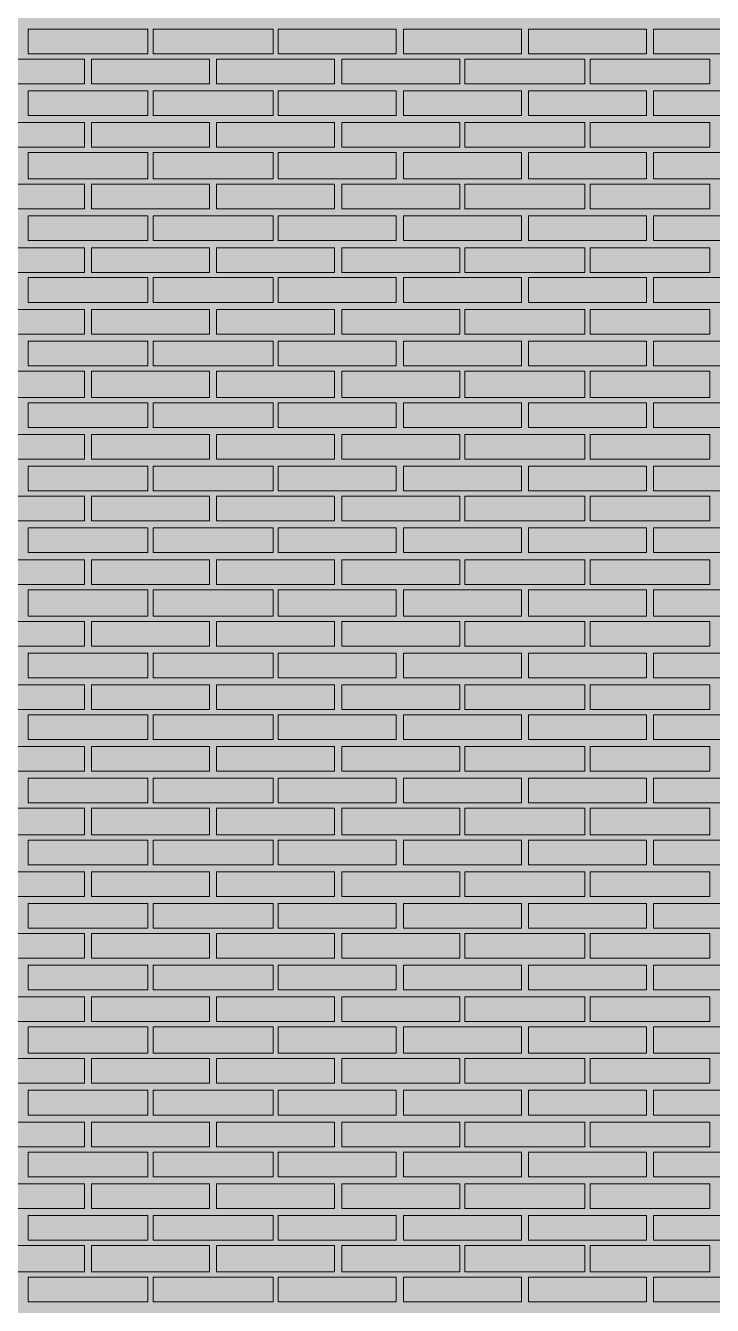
# Model space of a CAD drawing. Header units: millimetres. Extents: x -28928 to 100580, y -22867 to 36490.
# Drawn here: x 12912 to 14562, y -3338 to -267 of the extents above; entities that cross this region are included whole.
import ezdxf

# ---------------------------------------------------------------- set-up
doc = ezdxf.new("R2010")
doc.units = ezdxf.units.MM
doc.layers.add('PDF _Геометрия', color=7, linetype='Continuous', true_color=0x8f8e8d)
doc.layers.add('PDF _Сплошная заливка', color=7, linetype='Continuous', true_color=0xffffff)

msp = doc.modelspace()

# ---------------------------------------------------------------- hatches: boundary and pattern name
at = {"layer": 'PDF _Сплошная заливка', "true_color": 0xdcd6cf, "transparency": 33554559}
msp.add_hatch(color=254, dxfattribs=at).paths.add_polyline_path([(29465.3, 1544.1), (29486.4, 1544.1), (29486.4, 9028.4), (4952.2, 9028.4), (4952.2, -4713.2), (29465.3, -4713.2)])

# ---------------------------------------------------------------- linework, layer by layer
at = {"layer": 'PDF _Геометрия', "lineweight": 9}
for points in [[(13206.4, -275.1), (13206.4, -334.3), (12918.7, -334.3), (12918.7, -275.1)], [(13506.8, -275.1), (13506.8, -334.3), (13219.1, -334.3), (13219.1, -275.1)], [(13803, -275.1), (13803, -334.3), (13519.5, -334.3), (13519.5, -275.1)], [(14103.4, -275.1), (14103.4, -334.3), (13819.9, -334.3), (13819.9, -275.1)], [(14403.7, -275.1), (14403.7, -334.3), (14120.3, -334.3), (14120.3, -275.1)], [(14704.1, -275.1), (14704.1, -334.3), (14420.7, -334.3), (14420.7, -275.1)], [(13054.1, -406.3), (12914.5, -406.3), (12770.7, -406.3), (12770.7, -347), (12914.5, -347), (13054.1, -347)], [(13354.5, -406.3), (13210.7, -406.3), (13071.1, -406.3), (13071.1, -347), (13210.7, -347), (13354.5, -347)], [(13654.9, -406.3), (13511.1, -406.3), (13371.4, -406.3), (13371.4, -347), (13511.1, -347), (13654.9, -347)], [(13955.3, -406.3), (13811.4, -406.3), (13671.8, -406.3), (13671.8, -347), (13811.4, -347), (13955.3, -347)], [(14255.7, -406.3), (14111.8, -406.3), (13968, -406.3), (13968, -347), (14111.8, -347), (14255.7, -347)], [(14556.1, -406.3), (14412.2, -406.3), (14268.4, -406.3), (14268.4, -347), (14412.2, -347), (14556.1, -347)], [(13206.4, -423.2), (13206.4, -482.4), (12918.7, -482.4), (12918.7, -423.2)], [(13506.8, -423.2), (13506.8, -482.4), (13219.1, -482.4), (13219.1, -423.2)], [(13803, -423.2), (13803, -482.4), (13519.5, -482.4), (13519.5, -423.2)], [(14103.4, -423.2), (14103.4, -482.4), (13819.9, -482.4), (13819.9, -423.2)], [(14403.7, -423.2), (14403.7, -482.4), (14120.3, -482.4), (14120.3, -423.2)], [(14704.1, -423.2), (14704.1, -482.4), (14420.7, -482.4), (14420.7, -423.2)], [(13054.1, -558.6), (12914.5, -558.6), (12770.7, -558.6), (12770.7, -499.3), (12914.5, -499.3), (13054.1, -499.3)], [(13354.5, -558.6), (13210.7, -558.6), (13071.1, -558.6), (13071.1, -499.3), (13210.7, -499.3), (13354.5, -499.3)], [(13654.9, -558.6), (13511.1, -558.6), (13371.4, -558.6), (13371.4, -499.3), (13511.1, -499.3), (13654.9, -499.3)], [(13955.3, -558.6), (13811.4, -558.6), (13671.8, -558.6), (13671.8, -499.3), (13811.4, -499.3), (13955.3, -499.3)], [(14255.7, -558.6), (14111.8, -558.6), (13968, -558.6), (13968, -499.3), (14111.8, -499.3), (14255.7, -499.3)], [(14556.1, -558.6), (14412.2, -558.6), (14268.4, -558.6), (14268.4, -499.3), (14412.2, -499.3), (14556.1, -499.3)], [(13206.4, -571.3), (13206.4, -634.7), (12918.7, -634.7), (12918.7, -571.3)], [(13506.8, -571.3), (13506.8, -634.7), (13219.1, -634.7), (13219.1, -571.3)], [(13803, -571.3), (13803, -634.7), (13519.5, -634.7), (13519.5, -571.3)], [(14103.4, -571.3), (14103.4, -634.7), (13819.9, -634.7), (13819.9, -571.3)], [(14403.7, -571.3), (14403.7, -634.7), (14120.3, -634.7), (14120.3, -571.3)], [(14704.1, -571.3), (14704.1, -634.7), (14420.7, -634.7), (14420.7, -571.3)], [(13054.1, -706.6), (12914.5, -706.6), (12770.7, -706.6), (12770.7, -647.4), (12914.5, -647.4), (13054.1, -647.4)], [(13354.5, -706.6), (13210.7, -706.6), (13071.1, -706.6), (13071.1, -647.4), (13210.7, -647.4), (13354.5, -647.4)], [(13654.9, -706.6), (13511.1, -706.6), (13371.4, -706.6), (13371.4, -647.4), (13511.1, -647.4), (13654.9, -647.4)], [(13955.3, -706.6), (13811.4, -706.6), (13671.8, -706.6), (13671.8, -647.4), (13811.4, -647.4), (13955.3, -647.4)], [(14255.7, -706.6), (14111.8, -706.6), (13968, -706.6), (13968, -647.4), (14111.8, -647.4), (14255.7, -647.4)], [(14556.1, -706.6), (14412.2, -706.6), (14268.4, -706.6), (14268.4, -647.4), (14412.2, -647.4), (14556.1, -647.4)], [(13206.4, -723.6), (13206.4, -782.8), (12918.7, -782.8), (12918.7, -723.6)], [(13506.8, -723.6), (13506.8, -782.8), (13219.1, -782.8), (13219.1, -723.6)], [(13803, -723.6), (13803, -782.8), (13519.5, -782.8), (13519.5, -723.6)], [(14103.4, -723.6), (14103.4, -782.8), (13819.9, -782.8), (13819.9, -723.6)], [(14403.7, -723.6), (14403.7, -782.8), (14120.3, -782.8), (14120.3, -723.6)], [(14704.1, -723.6), (14704.1, -782.8), (14420.7, -782.8), (14420.7, -723.6)], [(13054.1, -859), (12914.5, -859), (12770.7, -859), (12770.7, -799.7), (12914.5, -799.7), (13054.1, -799.7)], [(13354.5, -859), (13210.7, -859), (13071.1, -859), (13071.1, -799.7), (13210.7, -799.7), (13354.5, -799.7)], [(13654.9, -859), (13511.1, -859), (13371.4, -859), (13371.4, -799.7), (13511.1, -799.7), (13654.9, -799.7)], [(13955.3, -859), (13811.4, -859), (13671.8, -859), (13671.8, -799.7), (13811.4, -799.7), (13955.3, -799.7)], [(14255.7, -859), (14111.8, -859), (13968, -859), (13968, -799.7), (14111.8, -799.7), (14255.7, -799.7)], [(14556.1, -859), (14412.2, -859), (14268.4, -859), (14268.4, -799.7), (14412.2, -799.7), (14556.1, -799.7)], [(13206.4, -871.6), (13206.4, -930.9), (12918.7, -930.9), (12918.7, -871.6)], [(13506.8, -871.6), (13506.8, -930.9), (13219.1, -930.9), (13219.1, -871.6)], [(13803, -871.6), (13803, -930.9), (13519.5, -930.9), (13519.5, -871.6)], [(14103.4, -871.6), (14103.4, -930.9), (13819.9, -930.9), (13819.9, -871.6)], [(14403.7, -871.6), (14403.7, -930.9), (14120.3, -930.9), (14120.3, -871.6)], [(14704.1, -871.6), (14704.1, -930.9), (14420.7, -930.9), (14420.7, -871.6)], [(13054.1, -1007), (12914.5, -1007), (12770.7, -1007), (12770.7, -947.8), (12914.5, -947.8), (13054.1, -947.8)], [(13354.5, -1007), (13210.7, -1007), (13071.1, -1007), (13071.1, -947.8), (13210.7, -947.8), (13354.5, -947.8)], [(13654.9, -1007), (13511.1, -1007), (13371.4, -1007), (13371.4, -947.8), (13511.1, -947.8), (13654.9, -947.8)], [(13955.3, -1007), (13811.4, -1007), (13671.8, -1007), (13671.8, -947.8), (13811.4, -947.8), (13955.3, -947.8)], [(14255.7, -1007), (14111.8, -1007), (13968, -1007), (13968, -947.8), (14111.8, -947.8), (14255.7, -947.8)], [(14556.1, -1007), (14412.2, -1007), (14268.4, -1007), (14268.4, -947.8), (14412.2, -947.8), (14556.1, -947.8)], [(13206.4, -1024), (13206.4, -1083.2), (12918.7, -1083.2), (12918.7, -1024)], [(13506.8, -1024), (13506.8, -1083.2), (13219.1, -1083.2), (13219.1, -1024)], [(13803, -1024), (13803, -1083.2), (13519.5, -1083.2), (13519.5, -1024)], [(14103.4, -1024), (14103.4, -1083.2), (13819.9, -1083.2), (13819.9, -1024)], [(14403.7, -1024), (14403.7, -1083.2), (14120.3, -1083.2), (14120.3, -1024)], [(14704.1, -1024), (14704.1, -1083.2), (14420.7, -1083.2), (14420.7, -1024)], [(13054.1, -1159.3), (12914.5, -1159.3), (12770.7, -1159.3), (12770.7, -1095.9), (12914.5, -1095.9), (13054.1, -1095.9)], [(13354.5, -1159.3), (13210.7, -1159.3), (13071.1, -1159.3), (13071.1, -1095.9), (13210.7, -1095.9), (13354.5, -1095.9)], [(13654.9, -1159.3), (13511.1, -1159.3), (13371.4, -1159.3), (13371.4, -1095.9), (13511.1, -1095.9), (13654.9, -1095.9)], [(13955.3, -1159.3), (13811.4, -1159.3), (13671.8, -1159.3), (13671.8, -1095.9), (13811.4, -1095.9), (13955.3, -1095.9)], [(14255.7, -1159.3), (14111.8, -1159.3), (13968, -1159.3), (13968, -1095.9), (14111.8, -1095.9), (14255.7, -1095.9)], [(14556.1, -1159.3), (14412.2, -1159.3), (14268.4, -1159.3), (14268.4, -1095.9), (14412.2, -1095.9), (14556.1, -1095.9)], [(13206.4, -1172), (13206.4, -1231.3), (12918.7, -1231.3), (12918.7, -1172)], [(13506.8, -1172), (13506.8, -1231.3), (13219.1, -1231.3), (13219.1, -1172)], [(13803, -1172), (13803, -1231.3), (13519.5, -1231.3), (13519.5, -1172)], [(14103.4, -1172), (14103.4, -1231.3), (13819.9, -1231.3), (13819.9, -1172)], [(14403.7, -1172), (14403.7, -1231.3), (14120.3, -1231.3), (14120.3, -1172)], [(14704.1, -1172), (14704.1, -1231.3), (14420.7, -1231.3), (14420.7, -1172)], [(13054.1, -1307.4), (12914.5, -1307.4), (12770.7, -1307.4), (12770.7, -1248.2), (12914.5, -1248.2), (13054.1, -1248.2)], [(13354.5, -1307.4), (13210.7, -1307.4), (13071.1, -1307.4), (13071.1, -1248.2), (13210.7, -1248.2), (13354.5, -1248.2)], [(13654.9, -1307.4), (13511.1, -1307.4), (13371.4, -1307.4), (13371.4, -1248.2), (13511.1, -1248.2), (13654.9, -1248.2)], [(13955.3, -1307.4), (13811.4, -1307.4), (13671.8, -1307.4), (13671.8, -1248.2), (13811.4, -1248.2), (13955.3, -1248.2)], [(14255.7, -1307.4), (14111.8, -1307.4), (13968, -1307.4), (13968, -1248.2), (14111.8, -1248.2), (14255.7, -1248.2)], [(14556.1, -1307.4), (14412.2, -1307.4), (14268.4, -1307.4), (14268.4, -1248.2), (14412.2, -1248.2), (14556.1, -1248.2)], [(13206.4, -1324.3), (13206.4, -1383.6), (12918.7, -1383.6), (12918.7, -1324.3)], [(13506.8, -1324.3), (13506.8, -1383.6), (13219.1, -1383.6), (13219.1, -1324.3)], [(13803, -1324.3), (13803, -1383.6), (13519.5, -1383.6), (13519.5, -1324.3)], [(14103.4, -1324.3), (14103.4, -1383.6), (13819.9, -1383.6), (13819.9, -1324.3)], [(14403.7, -1324.3), (14403.7, -1383.6), (14120.3, -1383.6), (14120.3, -1324.3)], [(14704.1, -1324.3), (14704.1, -1383.6), (14420.7, -1383.6), (14420.7, -1324.3)], [(13054.1, -1455.5), (12914.5, -1455.5), (12770.7, -1455.5), (12770.7, -1396.3), (12914.5, -1396.3), (13054.1, -1396.3)], [(13354.5, -1455.5), (13210.7, -1455.5), (13071.1, -1455.5), (13071.1, -1396.3), (13210.7, -1396.3), (13354.5, -1396.3)], [(13654.9, -1455.5), (13511.1, -1455.5), (13371.4, -1455.5), (13371.4, -1396.3), (13511.1, -1396.3), (13654.9, -1396.3)], [(13955.3, -1455.5), (13811.4, -1455.5), (13671.8, -1455.5), (13671.8, -1396.3), (13811.4, -1396.3), (13955.3, -1396.3)], [(14255.7, -1455.5), (14111.8, -1455.5), (13968, -1455.5), (13968, -1396.3), (14111.8, -1396.3), (14255.7, -1396.3)], [(14556.1, -1455.5), (14412.2, -1455.5), (14268.4, -1455.5), (14268.4, -1396.3), (14412.2, -1396.3), (14556.1, -1396.3)], [(13206.4, -1472.4), (13206.4, -1531.6), (12918.7, -1531.6), (12918.7, -1472.4)], [(13506.8, -1472.4), (13506.8, -1531.6), (13219.1, -1531.6), (13219.1, -1472.4)], [(13803, -1472.4), (13803, -1531.6), (13519.5, -1531.6), (13519.5, -1472.4)], [(14103.4, -1472.4), (14103.4, -1531.6), (13819.9, -1531.6), (13819.9, -1472.4)], [(14403.7, -1472.4), (14403.7, -1531.6), (14120.3, -1531.6), (14120.3, -1472.4)], [(14704.1, -1472.4), (14704.1, -1531.6), (14420.7, -1531.6), (14420.7, -1472.4)], [(13054.1, -1607.8), (12914.5, -1607.8), (12770.7, -1607.8), (12770.7, -1548.6), (12914.5, -1548.6), (13054.1, -1548.6)], [(13354.5, -1607.8), (13210.7, -1607.8), (13071.1, -1607.8), (13071.1, -1548.6), (13210.7, -1548.6), (13354.5, -1548.6)], [(13654.9, -1607.8), (13511.1, -1607.8), (13371.4, -1607.8), (13371.4, -1548.6), (13511.1, -1548.6), (13654.9, -1548.6)], [(13955.3, -1607.8), (13811.4, -1607.8), (13671.8, -1607.8), (13671.8, -1548.6), (13811.4, -1548.6), (13955.3, -1548.6)], [(14255.7, -1607.8), (14111.8, -1607.8), (13968, -1607.8), (13968, -1548.6), (14111.8, -1548.6), (14255.7, -1548.6)], [(14556.1, -1607.8), (14412.2, -1607.8), (14268.4, -1607.8), (14268.4, -1548.6), (14412.2, -1548.6), (14556.1, -1548.6)], [(13206.4, -1620.5), (13206.4, -1684), (12918.7, -1684), (12918.7, -1620.5)], [(13506.8, -1620.5), (13506.8, -1684), (13219.1, -1684), (13219.1, -1620.5)], [(13803, -1620.5), (13803, -1684), (13519.5, -1684), (13519.5, -1620.5)], [(14103.4, -1620.5), (14103.4, -1684), (13819.9, -1684), (13819.9, -1620.5)], [(14403.7, -1620.5), (14403.7, -1684), (14120.3, -1684), (14120.3, -1620.5)], [(14704.1, -1620.5), (14704.1, -1684), (14420.7, -1684), (14420.7, -1620.5)], [(13054.1, -1755.9), (12914.5, -1755.9), (12770.7, -1755.9), (12770.7, -1696.6), (12914.5, -1696.6), (13054.1, -1696.6)], [(13354.5, -1755.9), (13210.7, -1755.9), (13071.1, -1755.9), (13071.1, -1696.6), (13210.7, -1696.6), (13354.5, -1696.6)], [(13654.9, -1755.9), (13511.1, -1755.9), (13371.4, -1755.9), (13371.4, -1696.6), (13511.1, -1696.6), (13654.9, -1696.6)], [(13955.3, -1755.9), (13811.4, -1755.9), (13671.8, -1755.9), (13671.8, -1696.6), (13811.4, -1696.6), (13955.3, -1696.6)], [(14255.7, -1755.9), (14111.8, -1755.9), (13968, -1755.9), (13968, -1696.6), (14111.8, -1696.6), (14255.7, -1696.6)], [(14556.1, -1755.9), (14412.2, -1755.9), (14268.4, -1755.9), (14268.4, -1696.6), (14412.2, -1696.6), (14556.1, -1696.6)], [(13206.4, -1772.8), (13206.4, -1832), (12918.7, -1832), (12918.7, -1772.8)], [(13506.8, -1772.8), (13506.8, -1832), (13219.1, -1832), (13219.1, -1772.8)], [(13803, -1772.8), (13803, -1832), (13519.5, -1832), (13519.5, -1772.8)], [(14103.4, -1772.8), (14103.4, -1832), (13819.9, -1832), (13819.9, -1772.8)], [(14403.7, -1772.8), (14403.7, -1832), (14120.3, -1832), (14120.3, -1772.8)], [(14704.1, -1772.8), (14704.1, -1832), (14420.7, -1832), (14420.7, -1772.8)], [(13054.1, -1908.2), (12914.5, -1908.2), (12770.7, -1908.2), (12770.7, -1849), (12914.5, -1849), (13054.1, -1849)], [(13354.5, -1908.2), (13210.7, -1908.2), (13071.1, -1908.2), (13071.1, -1849), (13210.7, -1849), (13354.5, -1849)], [(13654.9, -1908.2), (13511.1, -1908.2), (13371.4, -1908.2), (13371.4, -1849), (13511.1, -1849), (13654.9, -1849)], [(13955.3, -1908.2), (13811.4, -1908.2), (13671.8, -1908.2), (13671.8, -1849), (13811.4, -1849), (13955.3, -1849)], [(14255.7, -1908.2), (14111.8, -1908.2), (13968, -1908.2), (13968, -1849), (14111.8, -1849), (14255.7, -1849)], [(14556.1, -1908.2), (14412.2, -1908.2), (14268.4, -1908.2), (14268.4, -1849), (14412.2, -1849), (14556.1, -1849)], [(13206.4, -1920.9), (13206.4, -1980.1), (12918.7, -1980.1), (12918.7, -1920.9)], [(13506.8, -1920.9), (13506.8, -1980.1), (13219.1, -1980.1), (13219.1, -1920.9)], [(13803, -1920.9), (13803, -1980.1), (13519.5, -1980.1), (13519.5, -1920.9)], [(14103.4, -1920.9), (14103.4, -1980.1), (13819.9, -1980.1), (13819.9, -1920.9)], [(14403.7, -1920.9), (14403.7, -1980.1), (14120.3, -1980.1), (14120.3, -1920.9)], [(14704.1, -1920.9), (14704.1, -1980.1), (14420.7, -1980.1), (14420.7, -1920.9)], [(13054.1, -2056.3), (12914.5, -2056.3), (12770.7, -2056.3), (12770.7, -1997), (12914.5, -1997), (13054.1, -1997)], [(13354.5, -2056.3), (13210.7, -2056.3), (13071.1, -2056.3), (13071.1, -1997), (13210.7, -1997), (13354.5, -1997)], [(13654.9, -2056.3), (13511.1, -2056.3), (13371.4, -2056.3), (13371.4, -1997), (13511.1, -1997), (13654.9, -1997)], [(13955.3, -2056.3), (13811.4, -2056.3), (13671.8, -2056.3), (13671.8, -1997), (13811.4, -1997), (13955.3, -1997)], [(14255.7, -2056.3), (14111.8, -2056.3), (13968, -2056.3), (13968, -1997), (14111.8, -1997), (14255.7, -1997)], [(14556.1, -2056.3), (14412.2, -2056.3), (14268.4, -2056.3), (14268.4, -1997), (14412.2, -1997), (14556.1, -1997)], [(13206.4, -2073.2), (13206.4, -2132.4), (12918.7, -2132.4), (12918.7, -2073.2)], [(13506.8, -2073.2), (13506.8, -2132.4), (13219.1, -2132.4), (13219.1, -2073.2)], [(13803, -2073.2), (13803, -2132.4), (13519.5, -2132.4), (13519.5, -2073.2)], [(14103.4, -2073.2), (14103.4, -2132.4), (13819.9, -2132.4), (13819.9, -2073.2)], [(14403.7, -2073.2), (14403.7, -2132.4), (14120.3, -2132.4), (14120.3, -2073.2)], [(14704.1, -2073.2), (14704.1, -2132.4), (14420.7, -2132.4), (14420.7, -2073.2)], [(13054.1, -2208.6), (12914.5, -2208.6), (12770.7, -2208.6), (12770.7, -2145.1), (12914.5, -2145.1), (13054.1, -2145.1)], [(13354.5, -2208.6), (13210.7, -2208.6), (13071.1, -2208.6), (13071.1, -2145.1), (13210.7, -2145.1), (13354.5, -2145.1)], [(13654.9, -2208.6), (13511.1, -2208.6), (13371.4, -2208.6), (13371.4, -2145.1), (13511.1, -2145.1), (13654.9, -2145.1)], [(13955.3, -2208.6), (13811.4, -2208.6), (13671.8, -2208.6), (13671.8, -2145.1), (13811.4, -2145.1), (13955.3, -2145.1)], [(14255.7, -2208.6), (14111.8, -2208.6), (13968, -2208.6), (13968, -2145.1), (14111.8, -2145.1), (14255.7, -2145.1)], [(14556.1, -2208.6), (14412.2, -2208.6), (14268.4, -2208.6), (14268.4, -2145.1), (14412.2, -2145.1), (14556.1, -2145.1)], [(13206.4, -2221.3), (13206.4, -2280.5), (12918.7, -2280.5), (12918.7, -2221.3)], [(13506.8, -2221.3), (13506.8, -2280.5), (13219.1, -2280.5), (13219.1, -2221.3)], [(13803, -2221.3), (13803, -2280.5), (13519.5, -2280.5), (13519.5, -2221.3)], [(14103.4, -2221.3), (14103.4, -2280.5), (13819.9, -2280.5), (13819.9, -2221.3)], [(14403.7, -2221.3), (14403.7, -2280.5), (14120.3, -2280.5), (14120.3, -2221.3)], [(14704.1, -2221.3), (14704.1, -2280.5), (14420.7, -2280.5), (14420.7, -2221.3)], [(13054.1, -2356.6), (12914.5, -2356.6), (12770.7, -2356.6), (12770.7, -2297.4), (12914.5, -2297.4), (13054.1, -2297.4)], [(13354.5, -2356.6), (13210.7, -2356.6), (13071.1, -2356.6), (13071.1, -2297.4), (13210.7, -2297.4), (13354.5, -2297.4)], [(13654.9, -2356.6), (13511.1, -2356.6), (13371.4, -2356.6), (13371.4, -2297.4), (13511.1, -2297.4), (13654.9, -2297.4)], [(13955.3, -2356.6), (13811.4, -2356.6), (13671.8, -2356.6), (13671.8, -2297.4), (13811.4, -2297.4), (13955.3, -2297.4)], [(14255.7, -2356.6), (14111.8, -2356.6), (13968, -2356.6), (13968, -2297.4), (14111.8, -2297.4), (14255.7, -2297.4)], [(14556.1, -2356.6), (14412.2, -2356.6), (14268.4, -2356.6), (14268.4, -2297.4), (14412.2, -2297.4), (14556.1, -2297.4)], [(13206.4, -2373.6), (13206.4, -2432.8), (12918.7, -2432.8), (12918.7, -2373.6)], [(13506.8, -2373.6), (13506.8, -2432.8), (13219.1, -2432.8), (13219.1, -2373.6)], [(13803, -2373.6), (13803, -2432.8), (13519.5, -2432.8), (13519.5, -2373.6)], [(14103.4, -2373.6), (14103.4, -2432.8), (13819.9, -2432.8), (13819.9, -2373.6)], [(14403.7, -2373.6), (14403.7, -2432.8), (14120.3, -2432.8), (14120.3, -2373.6)], [(14704.1, -2373.6), (14704.1, -2432.8), (14420.7, -2432.8), (14420.7, -2373.6)], [(13054.1, -2504.7), (12914.5, -2504.7), (12770.7, -2504.7), (12770.7, -2445.5), (12914.5, -2445.5), (13054.1, -2445.5)], [(13354.5, -2504.7), (13210.7, -2504.7), (13071.1, -2504.7), (13071.1, -2445.5), (13210.7, -2445.5), (13354.5, -2445.5)], [(13654.9, -2504.7), (13511.1, -2504.7), (13371.4, -2504.7), (13371.4, -2445.5), (13511.1, -2445.5), (13654.9, -2445.5)], [(13955.3, -2504.7), (13811.4, -2504.7), (13671.8, -2504.7), (13671.8, -2445.5), (13811.4, -2445.5), (13955.3, -2445.5)], [(14255.7, -2504.7), (14111.8, -2504.7), (13968, -2504.7), (13968, -2445.5), (14111.8, -2445.5), (14255.7, -2445.5)], [(14556.1, -2504.7), (14412.2, -2504.7), (14268.4, -2504.7), (14268.4, -2445.5), (14412.2, -2445.5), (14556.1, -2445.5)], [(13206.4, -2521.6), (13206.4, -2580.9), (12918.7, -2580.9), (12918.7, -2521.6)], [(13506.8, -2521.6), (13506.8, -2580.9), (13219.1, -2580.9), (13219.1, -2521.6)], [(13803, -2521.6), (13803, -2580.9), (13519.5, -2580.9), (13519.5, -2521.6)], [(14103.4, -2521.6), (14103.4, -2580.9), (13819.9, -2580.9), (13819.9, -2521.6)], [(14403.7, -2521.6), (14403.7, -2580.9), (14120.3, -2580.9), (14120.3, -2521.6)], [(14704.1, -2521.6), (14704.1, -2580.9), (14420.7, -2580.9), (14420.7, -2521.6)], [(13054.1, -2657), (12914.5, -2657), (12770.7, -2657), (12770.7, -2597.8), (12914.5, -2597.8), (13054.1, -2597.8)], [(13354.5, -2657), (13210.7, -2657), (13071.1, -2657), (13071.1, -2597.8), (13210.7, -2597.8), (13354.5, -2597.8)], [(13654.9, -2657), (13511.1, -2657), (13371.4, -2657), (13371.4, -2597.8), (13511.1, -2597.8), (13654.9, -2597.8)], [(13955.3, -2657), (13811.4, -2657), (13671.8, -2657), (13671.8, -2597.8), (13811.4, -2597.8), (13955.3, -2597.8)], [(14255.7, -2657), (14111.8, -2657), (13968, -2657), (13968, -2597.8), (14111.8, -2597.8), (14255.7, -2597.8)], [(14556.1, -2657), (14412.2, -2657), (14268.4, -2657), (14268.4, -2597.8), (14412.2, -2597.8), (14556.1, -2597.8)], [(13206.4, -2669.7), (13206.4, -2733.2), (12918.7, -2733.2), (12918.7, -2669.7)], [(13506.8, -2669.7), (13506.8, -2733.2), (13219.1, -2733.2), (13219.1, -2669.7)], [(13803, -2669.7), (13803, -2733.2), (13519.5, -2733.2), (13519.5, -2669.7)], [(14103.4, -2669.7), (14103.4, -2733.2), (13819.9, -2733.2), (13819.9, -2669.7)], [(14403.7, -2669.7), (14403.7, -2733.2), (14120.3, -2733.2), (14120.3, -2669.7)], [(14704.1, -2669.7), (14704.1, -2733.2), (14420.7, -2733.2), (14420.7, -2669.7)], [(13054.1, -2805.1), (12914.5, -2805.1), (12770.7, -2805.1), (12770.7, -2745.9), (12914.5, -2745.9), (13054.1, -2745.9)], [(13354.5, -2805.1), (13210.7, -2805.1), (13071.1, -2805.1), (13071.1, -2745.9), (13210.7, -2745.9), (13354.5, -2745.9)], [(13654.9, -2805.1), (13511.1, -2805.1), (13371.4, -2805.1), (13371.4, -2745.9), (13511.1, -2745.9), (13654.9, -2745.9)], [(13955.3, -2805.1), (13811.4, -2805.1), (13671.8, -2805.1), (13671.8, -2745.9), (13811.4, -2745.9), (13955.3, -2745.9)], [(14255.7, -2805.1), (14111.8, -2805.1), (13968, -2805.1), (13968, -2745.9), (14111.8, -2745.9), (14255.7, -2745.9)], [(14556.1, -2805.1), (14412.2, -2805.1), (14268.4, -2805.1), (14268.4, -2745.9), (14412.2, -2745.9), (14556.1, -2745.9)], [(13206.4, -2822), (13206.4, -2881.3), (12918.7, -2881.3), (12918.7, -2822)], [(13506.8, -2822), (13506.8, -2881.3), (13219.1, -2881.3), (13219.1, -2822)], [(13803, -2822), (13803, -2881.3), (13519.5, -2881.3), (13519.5, -2822)], [(14103.4, -2822), (14103.4, -2881.3), (13819.9, -2881.3), (13819.9, -2822)], [(14403.7, -2822), (14403.7, -2881.3), (14120.3, -2881.3), (14120.3, -2822)], [(14704.1, -2822), (14704.1, -2881.3), (14420.7, -2881.3), (14420.7, -2822)], [(13054.1, -2957.4), (12914.5, -2957.4), (12770.7, -2957.4), (12770.7, -2898.2), (12914.5, -2898.2), (13054.1, -2898.2)], [(13354.5, -2957.4), (13210.7, -2957.4), (13071.1, -2957.4), (13071.1, -2898.2), (13210.7, -2898.2), (13354.5, -2898.2)], [(13654.9, -2957.4), (13511.1, -2957.4), (13371.4, -2957.4), (13371.4, -2898.2), (13511.1, -2898.2), (13654.9, -2898.2)], [(13955.3, -2957.4), (13811.4, -2957.4), (13671.8, -2957.4), (13671.8, -2898.2), (13811.4, -2898.2), (13955.3, -2898.2)], [(14255.7, -2957.4), (14111.8, -2957.4), (13968, -2957.4), (13968, -2898.2), (14111.8, -2898.2), (14255.7, -2898.2)], [(14556.1, -2957.4), (14412.2, -2957.4), (14268.4, -2957.4), (14268.4, -2898.2), (14412.2, -2898.2), (14556.1, -2898.2)], [(13206.4, -2970.1), (13206.4, -3029.3), (12918.7, -3029.3), (12918.7, -2970.1)], [(13506.8, -2970.1), (13506.8, -3029.3), (13219.1, -3029.3), (13219.1, -2970.1)], [(13803, -2970.1), (13803, -3029.3), (13519.5, -3029.3), (13519.5, -2970.1)], [(14103.4, -2970.1), (14103.4, -3029.3), (13819.9, -3029.3), (13819.9, -2970.1)], [(14403.7, -2970.1), (14403.7, -3029.3), (14120.3, -3029.3), (14120.3, -2970.1)], [(14704.1, -2970.1), (14704.1, -3029.3), (14420.7, -3029.3), (14420.7, -2970.1)], [(13054.1, -3105.5), (12914.5, -3105.5), (12770.7, -3105.5), (12770.7, -3046.3), (12914.5, -3046.3), (13054.1, -3046.3)], [(13354.5, -3105.5), (13210.7, -3105.5), (13071.1, -3105.5), (13071.1, -3046.3), (13210.7, -3046.3), (13354.5, -3046.3)], [(13654.9, -3105.5), (13511.1, -3105.5), (13371.4, -3105.5), (13371.4, -3046.3), (13511.1, -3046.3), (13654.9, -3046.3)], [(13955.3, -3105.5), (13811.4, -3105.5), (13671.8, -3105.5), (13671.8, -3046.3), (13811.4, -3046.3), (13955.3, -3046.3)], [(14255.7, -3105.5), (14111.8, -3105.5), (13968, -3105.5), (13968, -3046.3), (14111.8, -3046.3), (14255.7, -3046.3)], [(14556.1, -3105.5), (14412.2, -3105.5), (14268.4, -3105.5), (14268.4, -3046.3), (14412.2, -3046.3), (14556.1, -3046.3)], [(13206.4, -3122.4), (13206.4, -3181.6), (12918.7, -3181.6), (12918.7, -3122.4)], [(13506.8, -3122.4), (13506.8, -3181.6), (13219.1, -3181.6), (13219.1, -3122.4)], [(13803, -3122.4), (13803, -3181.6), (13519.5, -3181.6), (13519.5, -3122.4)], [(14103.4, -3122.4), (14103.4, -3181.6), (13819.9, -3181.6), (13819.9, -3122.4)], [(14403.7, -3122.4), (14403.7, -3181.6), (14120.3, -3181.6), (14120.3, -3122.4)], [(14704.1, -3122.4), (14704.1, -3181.6), (14420.7, -3181.6), (14420.7, -3122.4)], [(13054.1, -3257.8), (12914.5, -3257.8), (12770.7, -3257.8), (12770.7, -3194.3), (12914.5, -3194.3), (13054.1, -3194.3)], [(13354.5, -3257.8), (13210.7, -3257.8), (13071.1, -3257.8), (13071.1, -3194.3), (13210.7, -3194.3), (13354.5, -3194.3)], [(13654.9, -3257.8), (13511.1, -3257.8), (13371.4, -3257.8), (13371.4, -3194.3), (13511.1, -3194.3), (13654.9, -3194.3)], [(13955.3, -3257.8), (13811.4, -3257.8), (13671.8, -3257.8), (13671.8, -3194.3), (13811.4, -3194.3), (13955.3, -3194.3)], [(14255.7, -3257.8), (14111.8, -3257.8), (13968, -3257.8), (13968, -3194.3), (14111.8, -3194.3), (14255.7, -3194.3)], [(14556.1, -3257.8), (14412.2, -3257.8), (14268.4, -3257.8), (14268.4, -3194.3), (14412.2, -3194.3), (14556.1, -3194.3)], [(13206.4, -3270.5), (13206.4, -3329.7), (12918.7, -3329.7), (12918.7, -3270.5)], [(13506.8, -3270.5), (13506.8, -3329.7), (13219.1, -3329.7), (13219.1, -3270.5)], [(13803, -3270.5), (13803, -3329.7), (13519.5, -3329.7), (13519.5, -3270.5)], [(14103.4, -3270.5), (14103.4, -3329.7), (13819.9, -3329.7), (13819.9, -3270.5)], [(14403.7, -3270.5), (14403.7, -3329.7), (14120.3, -3329.7), (14120.3, -3270.5)], [(14704.1, -3270.5), (14704.1, -3329.7), (14420.7, -3329.7), (14420.7, -3270.5)]]:
    msp.add_lwpolyline(points, close=True, dxfattribs=at)

doc.saveas('drawing.dxf')
